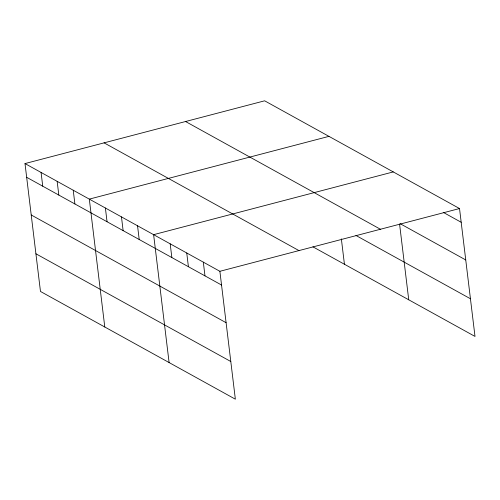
<?xml version="1.0" encoding="UTF-8"?>
<svg xmlns="http://www.w3.org/2000/svg" width="500" height="500" viewBox="0 0 500 500"><rect width="100%" height="100%" fill="white"/><g stroke="black" fill="none" stroke-linecap="round" stroke-linejoin="round"><path stroke-width="0.75" d="M25 163.569L219.881 271.3L235.356 399.188L40.475 291.456L25 163.569L264.644 100.812L459.525 208.544L475 336.431L312.944 246.844M328.956 136.363L89.312 199.119L104.787 327.006M393.263 171.919L153.619 234.669L169.1 362.556M219.881 271.3L459.525 208.544M443.294 212.387L461.188 222.275M400.15 223.681L465.744 259.95M185.562 121.525L380.444 229.256M355.95 235.469L470.444 298.762M104.081 142.856L298.962 250.594M26.662 177.3L221.544 285.031M31.219 214.969L226.1 322.7M35.919 253.781L230.8 361.512M399.575 224.081L408.738 299.8M341.362 238.881L344.431 264.25M203.319 262.144L204.975 275.875M186.75 252.987L188.412 266.712M170.188 243.831L171.85 257.556M137.544 225.781L139.206 239.513M121.469 216.894L123.125 230.625M105.388 208.006L107.05 221.737M73.231 190.231L74.894 203.962M57.156 181.344L58.819 195.075M41.075 172.456L42.737 186.188"/></g></svg>
